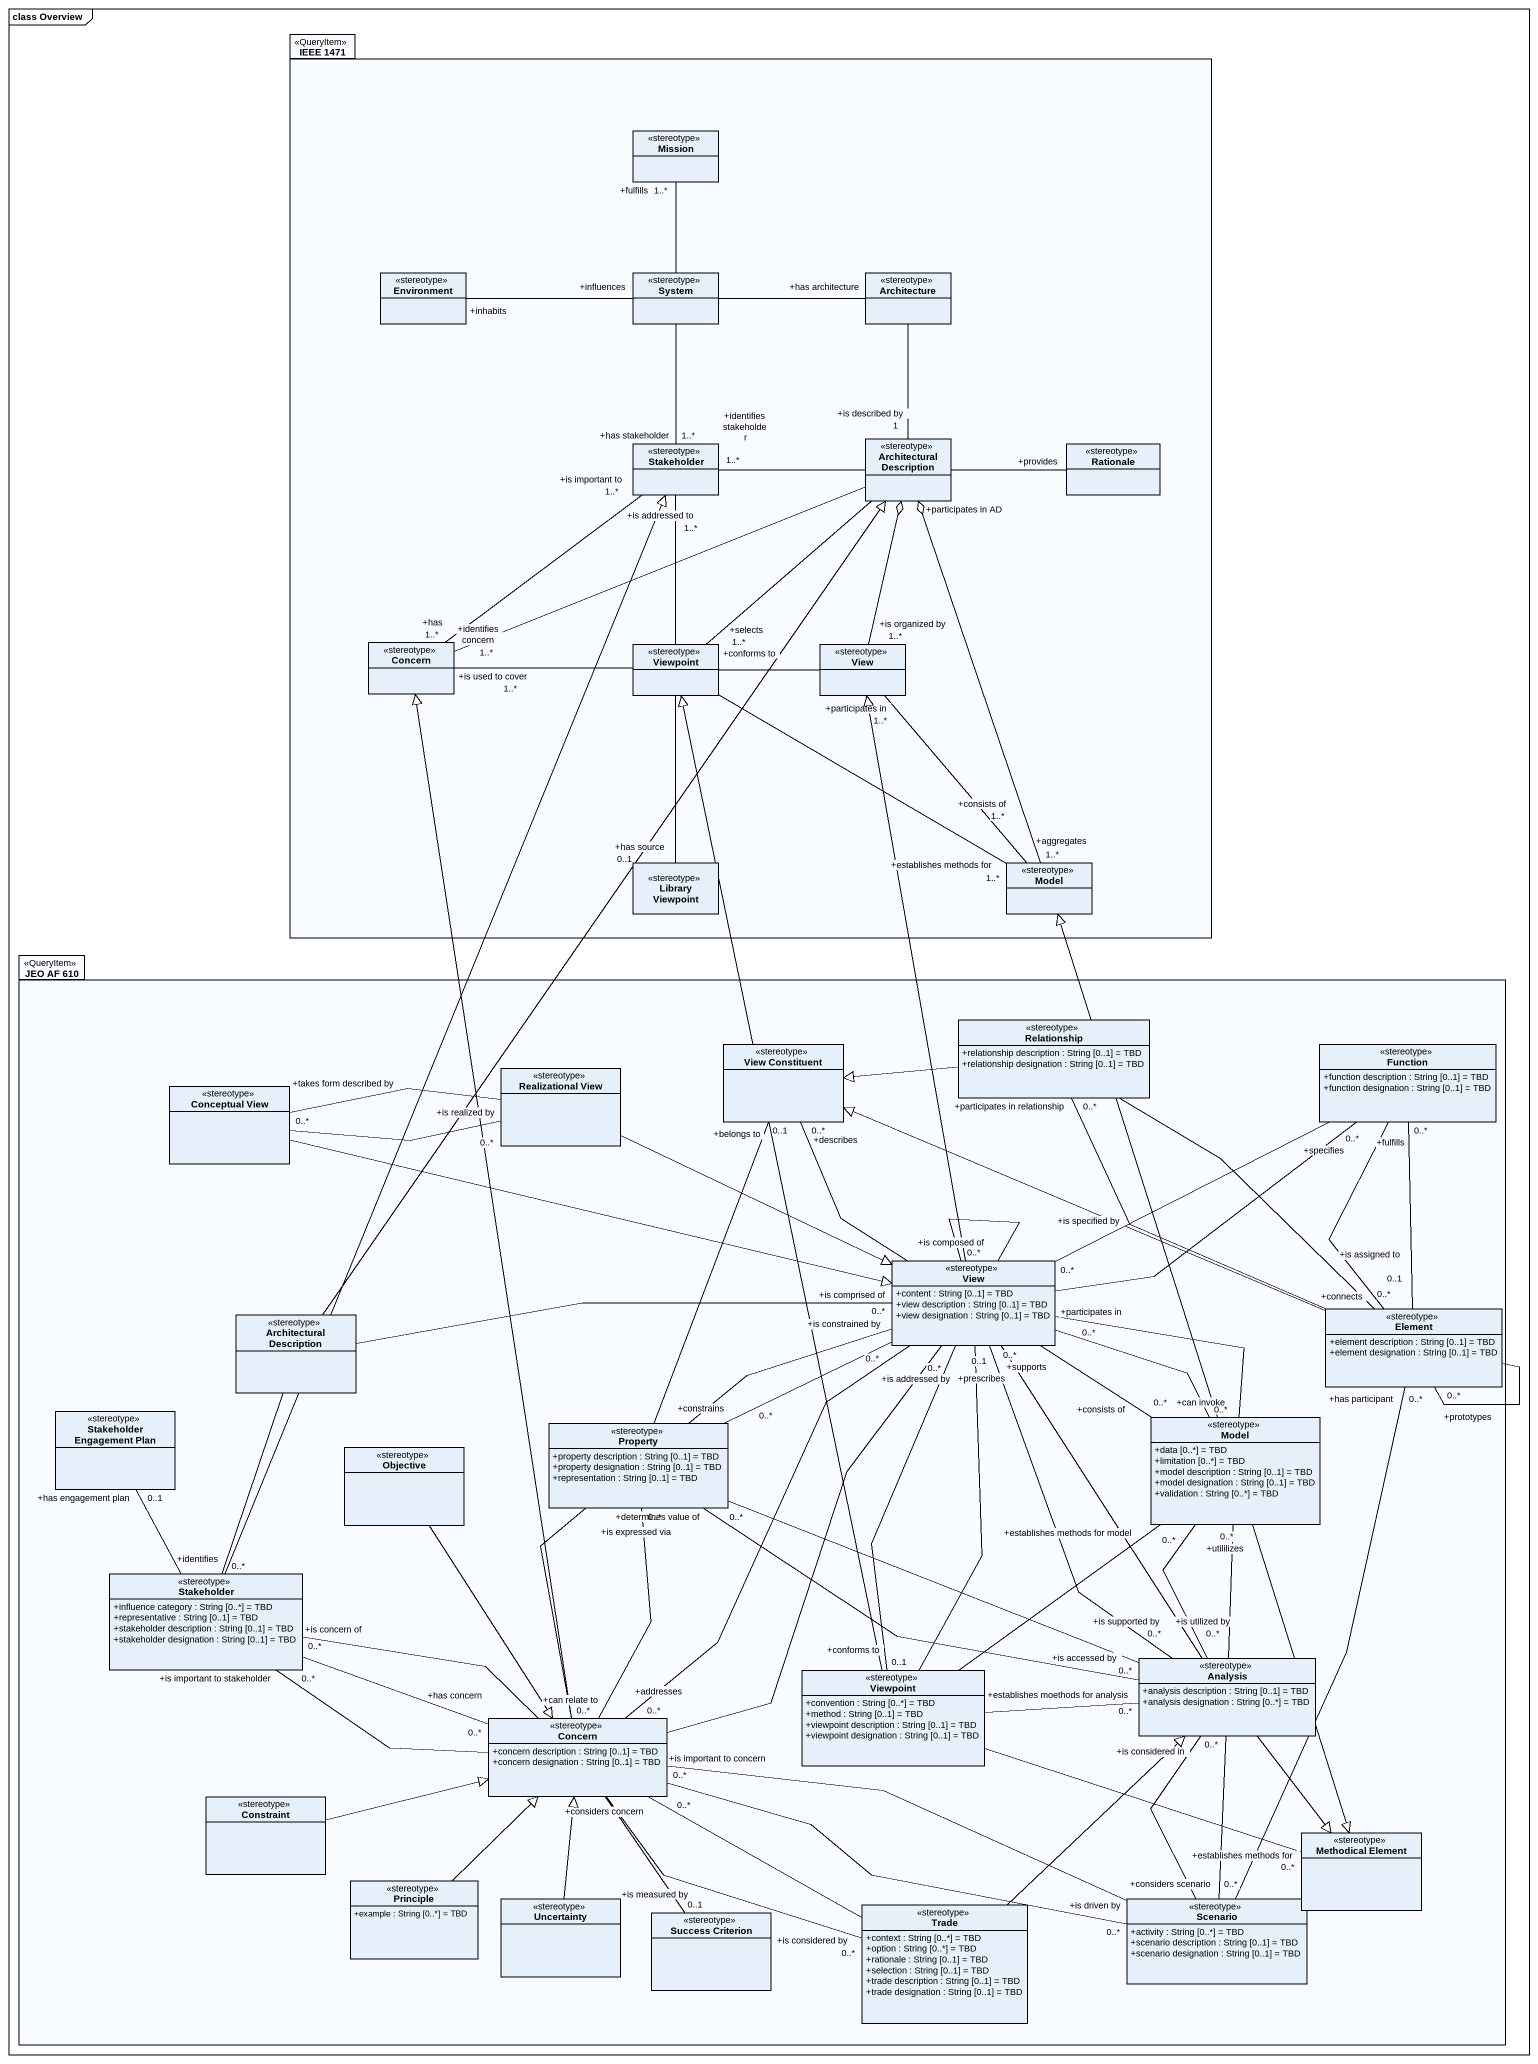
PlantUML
@startuml
mainframe class Overview
hide circle
hide empty members
skinparam classAttributeIconSize 0
package "IEEE 1471" as IEEE_1471 <<QueryItem>> {
  class Mission <<stereotype>>
  class Environment <<stereotype>>
  class System <<stereotype>>
  class Architecture <<stereotype>>
  class Stakeholder <<stereotype>>
  class "Architectural Description" as Architectural_Description <<stereotype>>
  class Rationale <<stereotype>>
  class Concern <<stereotype>>
  class Viewpoint <<stereotype>>
  class View <<stereotype>>
  class "Library Viewpoint" as Library_Viewpoint <<stereotype>>
  class Model <<stereotype>>
}
package "JEO AF 610" as JEO_AF_610 <<QueryItem>> {
  class "View Constituent" as View_Constituent <<stereotype>>
  class Relationship <<stereotype>> {
    +relationship description : String [0..1] = TBD
    +relationship designation : String [0..1] = TBD
  }
  class Function <<stereotype>> {
    +function description : String [0..1] = TBD
    +function designation : String [0..1] = TBD
  }
  class "Conceptual View" as Conceptual_View <<stereotype>>
  class "Realizational View" as Realizational_View <<stereotype>>
  class "View" as View_2 <<stereotype>> {
    +content : String [0..1] = TBD
    +view description : String [0..1] = TBD
    +view designation : String [0..1] = TBD
  }
  class "Architectural Description" as Architectural_Description_2 <<stereotype>>
  class Element <<stereotype>> {
    +element description : String [0..1] = TBD
    +element designation : String [0..1] = TBD
  }
  class "Stakeholder Engagement Plan" as Stakeholder_Engagement_Plan <<stereotype>>
  class Property <<stereotype>> {
    +property description : String [0..1] = TBD
    +property designation : String [0..1] = TBD
    +representation : String [0..1] = TBD
  }
  class "Model" as Model_2 <<stereotype>> {
    +data [0..*] = TBD
    +limitation [0..*] = TBD
    +model description : String [0..1] = TBD
    +model designation : String [0..1] = TBD
    +validation : String [0..*] = TBD
  }
  class Objective <<stereotype>>
  class "Stakeholder" as Stakeholder_2 <<stereotype>> {
    +influence category : String [0..*] = TBD
    +representative : String [0..1] = TBD
    +stakeholder description : String [0..1] = TBD
    +stakeholder designation : String [0..1] = TBD
  }
  class Analysis <<stereotype>> {
    +analysis description : String [0..1] = TBD
    +analysis designation : String [0..*] = TBD
  }
  class "Viewpoint" as Viewpoint_2 <<stereotype>> {
    +convention : String [0..*] = TBD
    +method : String [0..1] = TBD
    +viewpoint description : String [0..1] = TBD
    +viewpoint designation : String [0..1] = TBD
  }
  class "Concern" as Concern_2 <<stereotype>> {
    +concern description : String [0..1] = TBD
    +concern designation : String [0..1] = TBD
  }
  class Constraint <<stereotype>>
  class "Methodical Element" as Methodical_Element <<stereotype>>
  class Principle <<stereotype>> {
    +example : String [0..*] = TBD
  }
  class Uncertainty <<stereotype>>
  class Scenario <<stereotype>> {
    +activity : String [0..*] = TBD
    +scenario description : String [0..1] = TBD
    +scenario designation : String [0..1] = TBD
  }
  class "Success Criterion" as Success_Criterion <<stereotype>>
  class Trade <<stereotype>> {
    +context : String [0..*] = TBD
    +option : String [0..*] = TBD
    +rationale : String [0..1] = TBD
    +selection : String [0..1] = TBD
    +trade description : String [0..1] = TBD
    +trade designation : String [0..1] = TBD
  }
}
Mission "+fulfills\n1..*" -- System
Environment "+inhabits" -right- "+influences" System
System -right- "+has architecture" Architecture
System -- "+has stakeholder\n1..*" Stakeholder
Stakeholder "+identifies stakeholder\n1..*" -right- Architectural_Description
Architectural_Description "+is described by\n1" -up- Architecture
Architectural_Description -right- "+provides" Rationale
Concern "+has\n1..*" -up- "+is important to\n1..*" Stakeholder
Concern "+identifies concern\n1..*" -right- Architectural_Description
Viewpoint -up- "+is addressed to\n1..*" Stakeholder
Viewpoint "+selects\n1..*" -up- Architectural_Description
Viewpoint -left- "+is used to cover\n1..*" Concern
Viewpoint "+conforms to" -right- View
Viewpoint -right- "+establishes methods for\n1..*" Model
View "+is organized by\n1..*" -up-o Architectural_Description
Library_Viewpoint "+has source\n0..1" -up- Viewpoint
Model "+aggregates\n1..*" -up-o "+participates in AD" Architectural_Description
Model "+consists of\n1..*" -up- "+participates in\n1..*" View
Relationship -left-|> View_Constituent
Relationship -- "+connects\n0..*" Element
Function -left- "+is specified by\n0..*" View_2
Function -- "+is assigned to\n0..1" Element
Conceptual_View -right- "+is realized by\n0..*" Realizational_View
Conceptual_View -right-|> View_2
Realizational_View -left- "+takes form described by\n0..*" Conceptual_View
Realizational_View -right-|> View_2
View_2 -up-|> View
View_2 -up- "+describes\n0..*" View_Constituent
View_2 -right- "+specifies\n0..*" Function
View_2 "+is composed of\n0..*" -- View_2
View_2 -left- "+constrains\n0..*" Property
View_2 -- "+consists of\n0..*" Model_2
View_2 -- "+can invoke\n0..*" Model_2
View_2 -- "+is supported by\n0..*" Analysis
View_2 -- "+conforms to\n0..1" Viewpoint_2
View_2 -- "+addresses\n0..*" Concern_2
Architectural_Description_2 -up-|> Architectural_Description
Architectural_Description_2 -right- "+is comprised of\n0..*" View_2
Architectural_Description_2 -- "+identifies\n0..*" Stakeholder_2
Element -left-|> View_Constituent
Element -up- "+participates in relationship\n0..*" Relationship
Element -up- "+fulfills\n0..*" Function
Element "+prototypes\n0..*" -- Element
Stakeholder_Engagement_Plan "+has engagement plan\n0..1" -- Stakeholder_2
Property -up- "+belongs to\n0..1" View_Constituent
Property -right- "+is constrained by\n0..*" View_2
Property -right- "+is accessed by\n0..*" Analysis
Property -- "+can relate to\n0..*" Concern_2
Model_2 -up-|> Model
Model_2 -up- "+participates in\n0..*" View_2
Model_2 -- "+is utilized by\n0..*" Analysis
Model_2 --|> Methodical_Element
Objective --|> Concern_2
Stakeholder_2 -up-|> Stakeholder
Analysis -up- "+supports\n0..*" View_2
Analysis -left- "+determines value of\n0..*" Property
Analysis -up- "+utililizes\n0..*" Model_2
Analysis --|> Methodical_Element
Analysis -- "+considers scenario\n0..*" Scenario
Viewpoint_2 -up-|> Viewpoint
Viewpoint_2 -up- "+prescribes\n0..1" View_2
Viewpoint_2 -up- "+establishes methods for model\n0..*" Model_2
Viewpoint_2 -right- "+establishes moethods for analysis\n0..*" Analysis
Viewpoint_2 -right- "+establishes methods for\n0..*" Methodical_Element
Concern_2 -up-|> Concern
Concern_2 -up- "+is addressed by\n0..*" View_2
Concern_2 -up- "+is expressed via\n0..*" Property
Concern_2 -left- "+is important to stakeholder\n0..*" Stakeholder_2
Concern_2 -left- "+is concern of\n0..*" Stakeholder_2
Concern_2 "+has concern\n0..*" -left- Stakeholder_2
Concern_2 -right- "+is driven by\n0..*" Scenario
Concern_2 -- "+is measured by\n0..1" Success_Criterion
Concern_2 -right- "+is considered by\n0..*" Trade
Constraint -right-|> Concern_2
Principle -up-|> Concern_2
Uncertainty -up-|> Concern_2
Scenario -up- "+has participant\n0..*" Element
Scenario -up- "+is considered in\n0..*" Analysis
Scenario -left- "+is important to concern\n0..*" Concern_2
Trade -up-|> Analysis
Trade -left- "+considers concern\n0..*" Concern_2
@enduml
